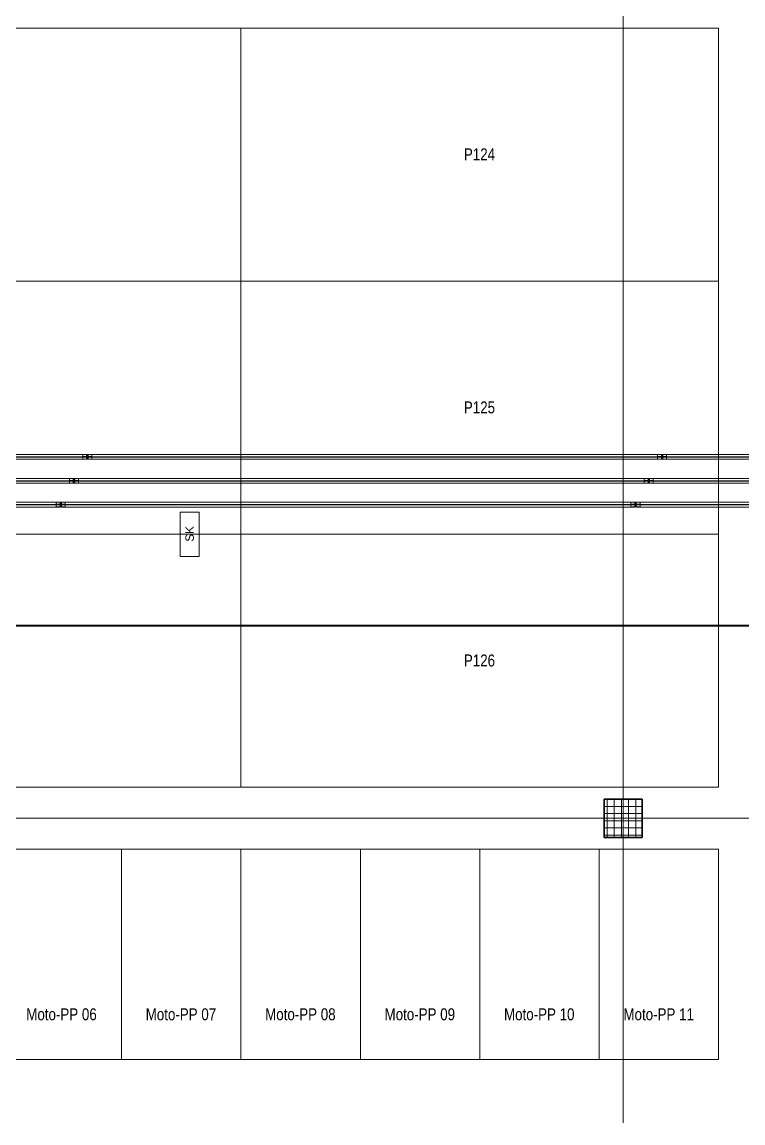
# Model space of a CAD drawing. Extents: x -1907 to 937, y -179 to 966.
# Drawn here: x -1258.1 to -1107.2, y 109.5 to 340 of the extents above; entities that cross this region are included whole.
import ezdxf
from ezdxf.lldxf.tags import DXFTag

# ---------------------------------------------------------------- set-up
doc = ezdxf.new("R2010")
doc.units = 0
doc.layers.get('0').update_dxf_attribs({"lineweight": 13})
for name, color, linetype, lineweight, true_color in [('A-____-MATC-OTLN', 7, 'Strichpunkt - Mittel', 40, 0x0080ff), ('EL01_WAN_Röhre Boden', 7, 'Continuous', 13, 0xff6666), ('EL01_WAN_Schlaufkasten', 1, 'Continuous', 13, 0xff0000)]:
    doc.layers.add(name, color=color, linetype=linetype, lineweight=lineweight, true_color=true_color)
for name, color, linetype, lineweight in [('C-PRKG-____-IDEN', 7, 'Continuous', 5), ('C-PRKG-____-OTLN', 7, 'Continuous', 9), ('S-COLS-____-MCUT', 7, 'Continuous', 35), ('S-COLS-____-OTLN', 7, 'Continuous', 9), ('S-GRID-____-OTLN', 7, 'Continuous', 5)]:
    doc.layers.add(name, color=color, linetype=linetype, lineweight=lineweight)
doc.styles.get("Standard").update_dxf_attribs({"font": 'arial.ttf'})
tags = doc.linetypes.add('_Rasterlinie_', pattern=[0.375, 0.2, -0.05, 0.075, -0.05]).pattern_tags.tags
tags[10:11] = [DXFTag(74, 4), DXFTag(75, 0), DXFTag(340, '0'), DXFTag(46, 1.0), DXFTag(50, 0.0), DXFTag(44, 0.0), DXFTag(45, 0.0)]
tags[8:9] = [DXFTag(74, 4), DXFTag(75, 0), DXFTag(340, '0'), DXFTag(46, 1.0), DXFTag(50, 0.0), DXFTag(44, 0.0), DXFTag(45, 0.0)]
tags[6:7] = [DXFTag(74, 4), DXFTag(75, 0), DXFTag(340, '0'), DXFTag(46, 1.0), DXFTag(50, 0.0), DXFTag(44, 0.0), DXFTag(45, 0.0)]
tags[4:5] = [DXFTag(74, 4), DXFTag(75, 0), DXFTag(340, '0'), DXFTag(46, 1.0), DXFTag(50, 0.0), DXFTag(44, 0.0), DXFTag(45, 0.0)]
tags = doc.linetypes.add('ACAD_ISO03W100', pattern=[30, 12, -18]).pattern_tags.tags
tags[6:7] = [DXFTag(74, 4), DXFTag(75, 0), DXFTag(340, '0'), DXFTag(46, 0.0), DXFTag(50, 0.0), DXFTag(44, 0.0), DXFTag(45, 0.0)]
tags[4:5] = [DXFTag(74, 4), DXFTag(75, 0), DXFTag(340, '0'), DXFTag(46, 0.0), DXFTag(50, 0.0), DXFTag(44, 0.0), DXFTag(45, 0.0)]
tags = doc.linetypes.add('Strichpunkt - Mittel', pattern=[0.35, 0.15, -0.1, 0, -0.1]).pattern_tags.tags
tags[10:11] = [DXFTag(74, 4), DXFTag(75, 0), DXFTag(340, '0'), DXFTag(46, 1.0), DXFTag(50, 0.0), DXFTag(44, 0.0), DXFTag(45, 0.0)]
tags[8:9] = [DXFTag(74, 4), DXFTag(75, 0), DXFTag(340, '0'), DXFTag(46, 1.0), DXFTag(50, 0.0), DXFTag(44, 0.0), DXFTag(45, 0.0)]
tags[6:7] = [DXFTag(74, 4), DXFTag(75, 0), DXFTag(340, '0'), DXFTag(46, 1.0), DXFTag(50, 0.0), DXFTag(44, 0.0), DXFTag(45, 0.0)]
tags[4:5] = [DXFTag(74, 4), DXFTag(75, 0), DXFTag(340, '0'), DXFTag(46, 1.0), DXFTag(50, 0.0), DXFTag(44, 0.0), DXFTag(45, 0.0)]
tags = doc.linetypes.add('STRICHPUNKT2', pattern=[12.7, 6.35, -3.175, 0, -3.175]).pattern_tags.tags
tags[10:11] = [DXFTag(74, 4), DXFTag(75, 0), DXFTag(340, '0'), DXFTag(46, 0.0), DXFTag(50, 0.0), DXFTag(44, 0.0), DXFTag(45, 0.0)]
tags[8:9] = [DXFTag(74, 4), DXFTag(75, 0), DXFTag(340, '0'), DXFTag(46, 0.0), DXFTag(50, 0.0), DXFTag(44, 0.0), DXFTag(45, 0.0)]
tags[6:7] = [DXFTag(74, 4), DXFTag(75, 0), DXFTag(340, '0'), DXFTag(46, 0.0), DXFTag(50, 0.0), DXFTag(44, 0.0), DXFTag(45, 0.0)]
tags[4:5] = [DXFTag(74, 4), DXFTag(75, 0), DXFTag(340, '0'), DXFTag(46, 0.0), DXFTag(50, 0.0), DXFTag(44, 0.0), DXFTag(45, 0.0)]

# ---------------------------------------------------------------- blocks, each defined once
blk = doc.blocks.new('Referenz-A0UJ2810XE', base_point=(-1920.13, -159.41))
at = {"layer": 'A-____-MATC-OTLN', "color": 0, "linetype": 'Strichpunkt - Mittel', "ltscale": 0.4}
blk.add_line((-1898.71, 213.65), (398.87, 213.65), dxfattribs=at)
at = {"layer": 'C-PRKG-____-OTLN', "color": 0, "linetype": 'Continuous', "ltscale": 0.13}
for p, q in [((-1212.26, 338.72), (-1312.26, 338.72)), ((-1212.26, 338.72), (-1312.26, 338.72)), ((-1312.26, 338.72), (-1212.26, 338.72)), ((-1212.26, 338.72), (-1212.26, 285.73)), ((-1112.26, 338.72), (-1212.26, 338.72)), ((-1112.26, 338.72), (-1212.26, 338.72)), ((-1212.26, 338.72), (-1212.26, 285.73)), ((-1212.26, 285.73), (-1212.26, 338.72)), ((-1212.26, 338.72), (-1112.26, 338.72)), ((-1212.26, 338.72), (-1212.26, 338.72)), ((-1212.26, 338.72), (-1212.26, 285.73)), ((-1212.26, 285.73), (-1212.26, 338.72)), ((-1212.26, 338.72), (-1212.26, 285.73)), ((-1212.26, 338.72), (-1212.26, 338.72)), ((-1112.26, 338.72), (-1112.26, 285.73)), ((-1112.26, 285.73), (-1112.26, 338.72)), ((-1112.26, 338.72), (-1112.26, 285.73)), ((-1112.26, 338.72), (-1112.26, 338.72)), ((-1212.26, 285.73), (-1312.26, 285.73)), ((-1212.26, 285.73), (-1312.26, 285.73)), ((-1312.26, 285.73), (-1212.26, 285.73)), ((-1212.26, 285.73), (-1312.26, 285.73)), ((-1312.26, 285.73), (-1212.26, 285.73)), ((-1212.26, 285.73), (-1312.26, 285.73)), ((-1212.26, 285.73), (-1212.26, 232.74)), ((-1112.26, 285.73), (-1212.26, 285.73)), ((-1112.26, 285.73), (-1212.26, 285.73)), ((-1212.26, 285.73), (-1212.26, 232.74)), ((-1212.26, 232.74), (-1212.26, 285.73)), ((-1212.26, 285.73), (-1112.26, 285.73)), ((-1212.26, 285.73), (-1212.26, 285.73)), ((-1112.26, 285.73), (-1212.26, 285.73)), ((-1212.26, 285.73), (-1112.26, 285.73)), ((-1112.26, 285.73), (-1212.26, 285.73)), ((-1212.26, 285.73), (-1212.26, 285.73)), ((-1212.26, 285.73), (-1212.26, 232.74)), ((-1212.26, 232.74), (-1212.26, 285.73)), ((-1212.26, 285.73), (-1212.26, 232.74)), ((-1212.26, 285.73), (-1212.26, 285.73)), ((-1212.26, 285.73), (-1212.26, 285.73)), ((-1112.26, 285.73), (-1112.26, 232.74)), ((-1112.26, 232.74), (-1112.26, 285.73)), ((-1112.26, 285.73), (-1112.26, 232.74)), ((-1112.26, 285.73), (-1112.26, 285.73)), ((-1112.26, 285.73), (-1112.26, 285.73)), ((-1212.26, 232.74), (-1312.26, 232.74)), ((-1212.26, 232.74), (-1312.26, 232.74)), ((-1312.26, 232.74), (-1212.26, 232.74)), ((-1212.26, 232.74), (-1312.26, 232.74)), ((-1312.26, 232.74), (-1212.26, 232.74)), ((-1212.26, 232.74), (-1312.26, 232.74)), ((-1212.26, 232.74), (-1212.26, 179.75)), ((-1112.26, 232.74), (-1212.26, 232.74)), ((-1112.26, 232.74), (-1212.26, 232.74)), ((-1212.26, 232.74), (-1212.26, 179.75)), ((-1212.26, 179.75), (-1212.26, 232.74)), ((-1212.26, 232.74), (-1112.26, 232.74)), ((-1212.26, 232.74), (-1212.26, 232.74)), ((-1112.26, 232.74), (-1212.26, 232.74)), ((-1212.26, 232.74), (-1112.26, 232.74)), ((-1112.26, 232.74), (-1212.26, 232.74)), ((-1212.26, 232.74), (-1212.26, 232.74)), ((-1212.26, 232.74), (-1212.26, 179.75)), ((-1212.26, 179.75), (-1212.26, 232.74)), ((-1212.26, 232.74), (-1212.26, 179.75)), ((-1212.26, 232.74), (-1212.26, 232.74)), ((-1212.26, 232.74), (-1212.26, 232.74)), ((-1112.26, 232.74), (-1112.26, 179.75)), ((-1112.26, 179.75), (-1112.26, 232.74)), ((-1112.26, 232.74), (-1112.26, 179.75)), ((-1112.26, 232.74), (-1112.26, 232.74)), ((-1112.26, 232.74), (-1112.26, 232.74)), ((-1212.26, 179.75), (-1312.26, 179.75)), ((-1312.26, 179.75), (-1212.26, 179.75)), ((-1212.26, 179.75), (-1312.26, 179.75)), ((-1112.26, 179.75), (-1212.26, 179.75)), ((-1212.26, 179.75), (-1112.26, 179.75)), ((-1112.26, 179.75), (-1212.26, 179.75)), ((-1212.26, 179.75), (-1212.26, 179.75)), ((-1212.26, 179.75), (-1212.26, 179.75)), ((-1112.26, 179.75), (-1112.26, 179.75)), ((-1237.26, 166.75), (-1262.26, 166.75)), ((-1237.26, 166.75), (-1262.26, 166.75)), ((-1262.26, 166.75), (-1237.26, 166.75)), ((-1237.26, 166.75), (-1237.26, 122.76)), ((-1212.26, 166.75), (-1237.26, 166.75)), ((-1212.26, 166.75), (-1237.26, 166.75)), ((-1237.26, 166.75), (-1237.26, 122.76)), ((-1237.26, 122.76), (-1237.26, 166.75)), ((-1237.26, 166.75), (-1212.26, 166.75)), ((-1237.26, 166.75), (-1237.26, 166.75)), ((-1237.26, 166.75), (-1237.26, 122.76)), ((-1237.26, 122.76), (-1237.26, 166.75)), ((-1237.26, 166.75), (-1237.26, 122.76)), ((-1237.26, 166.75), (-1237.26, 166.75)), ((-1212.26, 166.75), (-1212.26, 122.76)), ((-1187.26, 166.75), (-1212.26, 166.75)), ((-1187.26, 166.75), (-1212.26, 166.75)), ((-1212.26, 166.75), (-1212.26, 122.76)), ((-1212.26, 122.76), (-1212.26, 166.75)), ((-1212.26, 166.75), (-1187.26, 166.75)), ((-1212.26, 166.75), (-1212.26, 166.75)), ((-1212.26, 166.75), (-1212.26, 122.76)), ((-1212.26, 122.76), (-1212.26, 166.75)), ((-1212.26, 166.75), (-1212.26, 122.76)), ((-1212.26, 166.75), (-1212.26, 166.75)), ((-1187.26, 166.75), (-1187.26, 122.76)), ((-1162.26, 166.75), (-1187.26, 166.75)), ((-1162.26, 166.75), (-1187.26, 166.75)), ((-1187.26, 166.75), (-1187.26, 122.76)), ((-1187.26, 122.76), (-1187.26, 166.75)), ((-1187.26, 166.75), (-1162.26, 166.75)), ((-1187.26, 166.75), (-1187.26, 166.75)), ((-1187.26, 166.75), (-1187.26, 122.76)), ((-1187.26, 122.76), (-1187.26, 166.75)), ((-1187.26, 166.75), (-1187.26, 122.76)), ((-1187.26, 166.75), (-1187.26, 166.75)), ((-1162.26, 166.75), (-1162.26, 122.76)), ((-1137.26, 166.75), (-1162.26, 166.75)), ((-1137.26, 166.75), (-1162.26, 166.75)), ((-1162.26, 166.75), (-1162.26, 122.76)), ((-1162.26, 122.76), (-1162.26, 166.75)), ((-1162.26, 166.75), (-1137.26, 166.75)), ((-1162.26, 166.75), (-1162.26, 166.75)), ((-1162.26, 166.75), (-1162.26, 122.76)), ((-1162.26, 122.76), (-1162.26, 166.75)), ((-1162.26, 166.75), (-1162.26, 122.76)), ((-1162.26, 166.75), (-1162.26, 166.75)), ((-1137.26, 166.75), (-1137.26, 122.76)), ((-1112.26, 166.75), (-1137.26, 166.75)), ((-1112.26, 166.75), (-1137.26, 166.75)), ((-1137.26, 166.75), (-1137.26, 122.76)), ((-1137.26, 122.76), (-1137.26, 166.75)), ((-1137.26, 166.75), (-1112.26, 166.75)), ((-1137.26, 166.75), (-1137.26, 166.75)), ((-1137.26, 166.75), (-1137.26, 122.76)), ((-1137.26, 122.76), (-1137.26, 166.75)), ((-1137.26, 166.75), (-1137.26, 122.76)), ((-1137.26, 166.75), (-1137.26, 166.75)), ((-1112.26, 166.75), (-1112.26, 122.76)), ((-1112.26, 122.76), (-1112.26, 166.75)), ((-1112.26, 166.75), (-1112.26, 122.76)), ((-1112.26, 166.75), (-1112.26, 166.75)), ((-1237.26, 122.76), (-1262.26, 122.76)), ((-1262.26, 122.76), (-1237.26, 122.76)), ((-1237.26, 122.76), (-1262.26, 122.76)), ((-1212.26, 122.76), (-1237.26, 122.76)), ((-1237.26, 122.76), (-1212.26, 122.76)), ((-1212.26, 122.76), (-1237.26, 122.76)), ((-1237.26, 122.76), (-1237.26, 122.76)), ((-1237.26, 122.76), (-1237.26, 122.76)), ((-1187.26, 122.76), (-1212.26, 122.76)), ((-1212.26, 122.76), (-1187.26, 122.76)), ((-1187.26, 122.76), (-1212.26, 122.76)), ((-1212.26, 122.76), (-1212.26, 122.76)), ((-1212.26, 122.76), (-1212.26, 122.76)), ((-1162.26, 122.76), (-1187.26, 122.76)), ((-1187.26, 122.76), (-1162.26, 122.76)), ((-1162.26, 122.76), (-1187.26, 122.76)), ((-1187.26, 122.76), (-1187.26, 122.76)), ((-1187.26, 122.76), (-1187.26, 122.76)), ((-1137.26, 122.76), (-1162.26, 122.76)), ((-1162.26, 122.76), (-1137.26, 122.76)), ((-1137.26, 122.76), (-1162.26, 122.76)), ((-1162.26, 122.76), (-1162.26, 122.76)), ((-1162.26, 122.76), (-1162.26, 122.76)), ((-1112.26, 122.76), (-1137.26, 122.76)), ((-1137.26, 122.76), (-1112.26, 122.76)), ((-1112.26, 122.76), (-1137.26, 122.76)), ((-1137.26, 122.76), (-1137.26, 122.76)), ((-1137.26, 122.76), (-1137.26, 122.76)), ((-1112.26, 122.76), (-1112.26, 122.76))]:
    blk.add_line(p, q, dxfattribs=at)
at = {"layer": 'S-COLS-____-MCUT', "color": 0, "linetype": 'Continuous', "ltscale": 0.35}
for p, q in [((-1128.26, 177.25), (-1136.26, 177.25)), ((-1136.26, 177.25), (-1136.26, 169.25)), ((-1128.26, 169.25), (-1128.26, 177.25)), ((-1136.26, 169.25), (-1128.26, 169.25))]:
    blk.add_line(p, q, dxfattribs=at)
at = {"layer": 'S-COLS-____-OTLN', "color": 0, "linetype": 'Continuous', "ltscale": 0.13}
for p, q in [((-1136.26, 177.22), (-1128.26, 177.22)), ((-1136.26, 175.72), (-1128.26, 175.72)), ((-1135.6, 169.25), (-1135.6, 177.25)), ((-1134.1, 169.25), (-1134.1, 177.25)), ((-1132.6, 169.25), (-1132.6, 177.25)), ((-1131.1, 169.25), (-1131.1, 177.25)), ((-1129.6, 169.25), (-1129.6, 177.25)), ((-1136.26, 174.22), (-1128.26, 174.22)), ((-1136.26, 172.72), (-1128.26, 172.72)), ((-1136.26, 171.22), (-1128.26, 171.22)), ((-1136.26, 169.72), (-1128.26, 169.72))]:
    blk.add_line(p, q, dxfattribs=at)
at = {"layer": 'S-GRID-____-OTLN', "color": 0, "linetype": '_Rasterlinie_', "ltscale": 0.13}
for p, q in [((-1132.26, 109.45), (-1132.26, 950.47)), ((-1873.7, 173.25), (300.93, 173.25))]:
    blk.add_line(p, q, dxfattribs=at)
at = {"layer": 'C-PRKG-____-IDEN', "color": 0, "linetype": 'Continuous', "ltscale": 0.13, "char_height": 2.5, "attachment_point": 1}
for s, insert in [('{\\W0.8;\\fArial;P124}', (-1165.59, 313.53)), ('{\\W0.8;\\fArial;P125}', (-1165.59, 260.54)), ('{\\W0.8;\\fArial;P126}', (-1165.59, 207.55)), ('{\\W0.8;\\fArial;Moto-PP 06}', (-1257.19, 133.46)), ('{\\W0.8;\\fArial;Moto-PP 07}', (-1232.19, 133.46)), ('{\\W0.8;\\fArial;Moto-PP 08}', (-1207.19, 133.46)), ('{\\W0.8;\\fArial;Moto-PP 09}', (-1182.19, 133.46)), ('{\\W0.8;\\fArial;Moto-PP 10}', (-1157.19, 133.46)), ('{\\W0.8;\\fArial;Moto-PP 11}', (-1132.19, 133.46))]:
    blk.add_mtext(s, dxfattribs=dict(at, insert=insert))
blk = doc.blocks.new('Wickelfalzrohr-A0UJ281MXE', base_point=(-1129.52, 238.43))
at = {"color": 0, "linetype": 'ByBlock', "lineweight": -2, "ltscale": 0.13}
for p, q in [((-1009.52, 239.43), (-1129.52, 239.43)), ((-1129.52, 239.14), (-1129.52, 239.43)), ((-1129.52, 238.72), (-1129.52, 239.14)), ((-1129.52, 238.43), (-1129.52, 238.72)), ((-1129.52, 238.43), (-1009.52, 238.43)), ((-1009.52, 239.14), (-1009.52, 239.43)), ((-1009.52, 238.72), (-1009.52, 239.14)), ((-1009.52, 238.43), (-1009.52, 238.72))]:
    blk.add_line(p, q, dxfattribs=at)
at = {"color": 0, "linetype": 'STRICHPUNKT2', "lineweight": 25, "ltscale": 0.25}
blk.add_line((-1129.52, 238.93), (-1009.52, 238.93), dxfattribs=at)
blk = doc.blocks.new('Schlaufkasten Decke (multi)-A0UJ282CXE', base_point=(-1225, 228.1))
at = {"color": 0, "linetype": 'ByBlock', "lineweight": -2, "ltscale": 0.13}
for p, q in [((-1225, 237.38), (-1221, 237.38)), ((-1225, 228.1), (-1225, 237.38)), ((-1221, 237.38), (-1221, 228.1)), ((-1221, 228.1), (-1225, 228.1))]:
    blk.add_line(p, q, dxfattribs=at)
at = {"color": 0, "linetype": 'ByBlock', "lineweight": -2, "ltscale": 0.13, "insert": (-1223.88, 231.16), "char_height": 1.76, "attachment_point": 1, "rotation": 90}
blk.add_mtext('{\\fArial;SK}', dxfattribs=at)
blk = doc.blocks.new('Wickelfalzrohr-A0UJ285SXE', base_point=(-1264.55, 248.43))
at = {"color": 0, "linetype": 'ByBlock', "lineweight": -2, "ltscale": 0.13}
for p, q in [((-1244.55, 249.43), (-1264.55, 249.43)), ((-1264.55, 249.14), (-1264.55, 249.43)), ((-1264.55, 248.72), (-1264.55, 249.14)), ((-1244.55, 249.14), (-1244.55, 249.43)), ((-1244.55, 248.72), (-1244.55, 249.14)), ((-1264.55, 248.43), (-1264.55, 248.72)), ((-1264.55, 248.43), (-1244.55, 248.43)), ((-1244.55, 248.43), (-1244.55, 248.72))]:
    blk.add_line(p, q, dxfattribs=at)
at = {"color": 0, "linetype": 'STRICHPUNKT2', "lineweight": 25, "ltscale": 0.25}
blk.add_line((-1264.55, 248.93), (-1244.55, 248.93), dxfattribs=at)
blk = doc.blocks.new('Wickelfalzrohr-A0UJ289CXE', base_point=(-1244.25, 248.43))
at = {"color": 0, "linetype": 'ByBlock', "lineweight": -2, "ltscale": 0.13}
for p, q in [((-1124.25, 249.43), (-1244.25, 249.43)), ((-1244.25, 249.14), (-1244.25, 249.43)), ((-1244.25, 248.72), (-1244.25, 249.14)), ((-1124.25, 249.14), (-1124.25, 249.43)), ((-1124.25, 248.72), (-1124.25, 249.14)), ((-1244.25, 248.43), (-1244.25, 248.72)), ((-1244.25, 248.43), (-1124.25, 248.43)), ((-1124.25, 248.43), (-1124.25, 248.72))]:
    blk.add_line(p, q, dxfattribs=at)
at = {"color": 0, "linetype": 'STRICHPUNKT2', "lineweight": 25, "ltscale": 0.25}
blk.add_line((-1244.25, 248.93), (-1124.25, 248.93), dxfattribs=at)
blk = doc.blocks.new('Wickelfalzrohr-A0UJ28AKXE', base_point=(-1123.95, 248.43))
at = {"color": 0, "linetype": 'ByBlock', "lineweight": -2, "ltscale": 0.13}
for p, q in [((-1003.95, 249.43), (-1123.95, 249.43)), ((-1123.95, 249.14), (-1123.95, 249.43)), ((-1123.95, 248.72), (-1123.95, 249.14)), ((-1003.95, 249.14), (-1003.95, 249.43)), ((-1003.95, 248.72), (-1003.95, 249.14)), ((-1123.95, 248.43), (-1123.95, 248.72)), ((-1123.95, 248.43), (-1003.95, 248.43)), ((-1003.95, 248.43), (-1003.95, 248.72))]:
    blk.add_line(p, q, dxfattribs=at)
at = {"color": 0, "linetype": 'STRICHPUNKT2', "lineweight": 25, "ltscale": 0.25}
blk.add_line((-1123.95, 248.93), (-1003.95, 248.93), dxfattribs=at)
blk = doc.blocks.new('Steckverbinder-A0UJ28AWXE', base_point=(-1125.05, 248.43))
at = {"color": 0, "linetype": 'ByBlock', "lineweight": -2, "ltscale": 0.13}
for p, q in [((-1123.15, 249.42), (-1125.05, 249.42)), ((-1125.05, 249.13), (-1125.05, 249.42)), ((-1125.05, 248.73), (-1125.05, 249.13)), ((-1124.1, 248.43), (-1124.1, 249.43)), ((-1123.15, 249.13), (-1123.15, 249.42)), ((-1123.15, 248.73), (-1123.15, 249.13)), ((-1125.05, 248.44), (-1125.05, 248.73)), ((-1125.05, 248.44), (-1123.15, 248.44)), ((-1123.15, 248.44), (-1123.15, 248.73))]:
    blk.add_line(p, q, dxfattribs=at)
at = {"color": 0, "linetype": 'STRICHPUNKT2', "lineweight": 25, "ltscale": 0.25}
blk.add_line((-1123.15, 248.93), (-1125.05, 248.93), dxfattribs=at)
blk = doc.blocks.new('Steckverbinder-A0UJ28BKXE', base_point=(-1245.35, 248.43))
at = {"color": 0, "linetype": 'ByBlock', "lineweight": -2, "ltscale": 0.13}
for p, q in [((-1243.45, 249.42), (-1245.35, 249.42)), ((-1245.35, 249.13), (-1245.35, 249.42)), ((-1245.35, 248.73), (-1245.35, 249.13)), ((-1244.4, 248.43), (-1244.4, 249.43)), ((-1243.45, 249.13), (-1243.45, 249.42)), ((-1243.45, 248.73), (-1243.45, 249.13)), ((-1245.35, 248.44), (-1245.35, 248.73)), ((-1245.35, 248.44), (-1243.45, 248.44)), ((-1243.45, 248.44), (-1243.45, 248.73))]:
    blk.add_line(p, q, dxfattribs=at)
at = {"color": 0, "linetype": 'STRICHPUNKT2', "lineweight": 25, "ltscale": 0.25}
blk.add_line((-1243.45, 248.93), (-1245.35, 248.93), dxfattribs=at)
blk = doc.blocks.new('Wickelfalzrohr-A0UJ28GAXE', base_point=(-1247.05, 243.43))
at = {"color": 0, "linetype": 'ByBlock', "lineweight": -2, "ltscale": 0.13}
for p, q in [((-1127.05, 244.43), (-1247.05, 244.43)), ((-1247.05, 244.14), (-1247.05, 244.43)), ((-1127.05, 244.14), (-1127.05, 244.43)), ((-1247.05, 243.72), (-1247.05, 244.14)), ((-1247.05, 243.43), (-1247.05, 243.72)), ((-1247.05, 243.43), (-1127.05, 243.43)), ((-1127.05, 243.72), (-1127.05, 244.14)), ((-1127.05, 243.43), (-1127.05, 243.72))]:
    blk.add_line(p, q, dxfattribs=at)
at = {"color": 0, "linetype": 'STRICHPUNKT2', "lineweight": 25, "ltscale": 0.25}
blk.add_line((-1247.05, 243.93), (-1127.05, 243.93), dxfattribs=at)
blk = doc.blocks.new('Wickelfalzrohr-A0UJ28GCXE', base_point=(-1267.35, 243.43))
at = {"color": 0, "linetype": 'ByBlock', "lineweight": -2, "ltscale": 0.13}
for p, q in [((-1247.35, 244.43), (-1267.35, 244.43)), ((-1267.35, 244.14), (-1267.35, 244.43)), ((-1247.35, 244.14), (-1247.35, 244.43)), ((-1267.35, 243.72), (-1267.35, 244.14)), ((-1267.35, 243.43), (-1267.35, 243.72)), ((-1267.35, 243.43), (-1247.35, 243.43)), ((-1247.35, 243.72), (-1247.35, 244.14)), ((-1247.35, 243.43), (-1247.35, 243.72))]:
    blk.add_line(p, q, dxfattribs=at)
at = {"color": 0, "linetype": 'STRICHPUNKT2', "lineweight": 25, "ltscale": 0.25}
blk.add_line((-1267.35, 243.93), (-1247.35, 243.93), dxfattribs=at)
blk = doc.blocks.new('Steckverbinder-A0UJ28JYXE', base_point=(-1248.15, 243.43))
at = {"color": 0, "linetype": 'ByBlock', "lineweight": -2, "ltscale": 0.13}
for p, q in [((-1246.25, 244.42), (-1248.15, 244.42)), ((-1248.15, 244.13), (-1248.15, 244.42)), ((-1247.2, 243.43), (-1247.2, 244.43)), ((-1246.25, 244.13), (-1246.25, 244.42)), ((-1248.15, 243.73), (-1248.15, 244.13)), ((-1248.15, 243.44), (-1248.15, 243.73)), ((-1248.15, 243.44), (-1246.25, 243.44)), ((-1246.25, 243.73), (-1246.25, 244.13)), ((-1246.25, 243.44), (-1246.25, 243.73))]:
    blk.add_line(p, q, dxfattribs=at)
at = {"color": 0, "linetype": 'STRICHPUNKT2', "lineweight": 25, "ltscale": 0.25}
blk.add_line((-1246.25, 243.93), (-1248.15, 243.93), dxfattribs=at)
blk = doc.blocks.new('Wickelfalzrohr-A0UJ28K4XE', base_point=(-1270.12, 238.43))
at = {"color": 0, "linetype": 'ByBlock', "lineweight": -2, "ltscale": 0.13}
for p, q in [((-1250.12, 239.43), (-1270.12, 239.43)), ((-1270.12, 239.14), (-1270.12, 239.43)), ((-1270.12, 238.72), (-1270.12, 239.14)), ((-1270.12, 238.43), (-1270.12, 238.72)), ((-1270.12, 238.43), (-1250.12, 238.43)), ((-1250.12, 239.14), (-1250.12, 239.43)), ((-1250.12, 238.72), (-1250.12, 239.14)), ((-1250.12, 238.43), (-1250.12, 238.72))]:
    blk.add_line(p, q, dxfattribs=at)
at = {"color": 0, "linetype": 'STRICHPUNKT2', "lineweight": 25, "ltscale": 0.25}
blk.add_line((-1270.12, 238.93), (-1250.12, 238.93), dxfattribs=at)
blk = doc.blocks.new('Steckverbinder-A0UJ28KCXE', base_point=(-1250.92, 238.43))
at = {"color": 0, "linetype": 'ByBlock', "lineweight": -2, "ltscale": 0.13}
for p, q in [((-1249.02, 239.42), (-1250.92, 239.42)), ((-1250.92, 239.13), (-1250.92, 239.42)), ((-1250.92, 238.73), (-1250.92, 239.13)), ((-1250.92, 238.44), (-1250.92, 238.73)), ((-1250.92, 238.44), (-1249.02, 238.44)), ((-1249.97, 238.43), (-1249.97, 239.43)), ((-1249.02, 239.13), (-1249.02, 239.42)), ((-1249.02, 238.73), (-1249.02, 239.13)), ((-1249.02, 238.44), (-1249.02, 238.73))]:
    blk.add_line(p, q, dxfattribs=at)
at = {"color": 0, "linetype": 'STRICHPUNKT2', "lineweight": 25, "ltscale": 0.25}
blk.add_line((-1249.02, 238.93), (-1250.92, 238.93), dxfattribs=at)
blk = doc.blocks.new('Wickelfalzrohr-A0UJ28KUXE', base_point=(-1249.82, 238.43))
at = {"color": 0, "linetype": 'ByBlock', "lineweight": -2, "ltscale": 0.13}
for p, q in [((-1129.82, 239.43), (-1249.82, 239.43)), ((-1249.82, 239.14), (-1249.82, 239.43)), ((-1249.82, 238.72), (-1249.82, 239.14)), ((-1249.82, 238.43), (-1249.82, 238.72)), ((-1249.82, 238.43), (-1129.82, 238.43)), ((-1129.82, 239.14), (-1129.82, 239.43)), ((-1129.82, 238.72), (-1129.82, 239.14)), ((-1129.82, 238.43), (-1129.82, 238.72))]:
    blk.add_line(p, q, dxfattribs=at)
at = {"color": 0, "linetype": 'STRICHPUNKT2', "lineweight": 25, "ltscale": 0.25}
blk.add_line((-1249.82, 238.93), (-1129.82, 238.93), dxfattribs=at)
blk = doc.blocks.new('Steckverbinder-A0UJ28KYXE', base_point=(-1127.85, 243.43))
at = {"color": 0, "linetype": 'ByBlock', "lineweight": -2, "ltscale": 0.13}
for p, q in [((-1125.95, 244.42), (-1127.85, 244.42)), ((-1127.85, 244.13), (-1127.85, 244.42)), ((-1126.9, 243.43), (-1126.9, 244.43)), ((-1125.95, 244.13), (-1125.95, 244.42)), ((-1127.85, 243.73), (-1127.85, 244.13)), ((-1127.85, 243.44), (-1127.85, 243.73)), ((-1127.85, 243.44), (-1125.95, 243.44)), ((-1125.95, 243.73), (-1125.95, 244.13)), ((-1125.95, 243.44), (-1125.95, 243.73))]:
    blk.add_line(p, q, dxfattribs=at)
at = {"color": 0, "linetype": 'STRICHPUNKT2', "lineweight": 25, "ltscale": 0.25}
blk.add_line((-1125.95, 243.93), (-1127.85, 243.93), dxfattribs=at)
blk = doc.blocks.new('Steckverbinder-A0UJ28L4XE', base_point=(-1130.62, 238.43))
at = {"color": 0, "linetype": 'ByBlock', "lineweight": -2, "ltscale": 0.13}
for p, q in [((-1128.72, 239.42), (-1130.62, 239.42)), ((-1130.62, 239.13), (-1130.62, 239.42)), ((-1130.62, 238.73), (-1130.62, 239.13)), ((-1130.62, 238.44), (-1130.62, 238.73)), ((-1130.62, 238.44), (-1128.72, 238.44)), ((-1129.67, 238.43), (-1129.67, 239.43)), ((-1128.72, 239.13), (-1128.72, 239.42)), ((-1128.72, 238.73), (-1128.72, 239.13)), ((-1128.72, 238.44), (-1128.72, 238.73))]:
    blk.add_line(p, q, dxfattribs=at)
at = {"color": 0, "linetype": 'STRICHPUNKT2', "lineweight": 25, "ltscale": 0.25}
blk.add_line((-1128.72, 238.93), (-1130.62, 238.93), dxfattribs=at)
blk = doc.blocks.new('Wickelfalzrohr-A0UJ28L8XE', base_point=(-1126.75, 243.43))
at = {"color": 0, "linetype": 'ByBlock', "lineweight": -2, "ltscale": 0.13}
for p, q in [((-1006.75, 244.43), (-1126.75, 244.43)), ((-1126.75, 244.14), (-1126.75, 244.43)), ((-1006.75, 244.14), (-1006.75, 244.43)), ((-1126.75, 243.72), (-1126.75, 244.14)), ((-1126.75, 243.43), (-1126.75, 243.72)), ((-1126.75, 243.43), (-1006.75, 243.43)), ((-1006.75, 243.72), (-1006.75, 244.14)), ((-1006.75, 243.43), (-1006.75, 243.72))]:
    blk.add_line(p, q, dxfattribs=at)
at = {"color": 0, "linetype": 'STRICHPUNKT2', "lineweight": 25, "ltscale": 0.25}
blk.add_line((-1126.75, 243.93), (-1006.75, 243.93), dxfattribs=at)

msp = doc.modelspace()

# ---------------------------------------------------------------- block references
at = {"color": 9, "lineweight": 25, "ltscale": 0.25, "true_color": 0xc0c0c0}
msp.add_blockref('Referenz-A0UJ2810XE', (-1920.13, -159.41), dxfattribs=at)
at = {"layer": 'EL01_WAN_Röhre Boden', "color": 1, "linetype": 'ACAD_ISO03W100', "ltscale": 0.13, "true_color": 0xff0000}
for name, p in [('Wickelfalzrohr-A0UJ285SXE', (-1264.55, 248.43)), ('Steckverbinder-A0UJ28BKXE', (-1245.35, 248.43)), ('Wickelfalzrohr-A0UJ289CXE', (-1244.25, 248.43)), ('Steckverbinder-A0UJ28AWXE', (-1125.05, 248.43)), ('Wickelfalzrohr-A0UJ28AKXE', (-1123.95, 248.43)), ('Wickelfalzrohr-A0UJ28GCXE', (-1267.35, 243.43)), ('Steckverbinder-A0UJ28JYXE', (-1248.15, 243.43)), ('Wickelfalzrohr-A0UJ28GAXE', (-1247.05, 243.43)), ('Steckverbinder-A0UJ28KYXE', (-1127.85, 243.43)), ('Wickelfalzrohr-A0UJ28L8XE', (-1126.75, 243.43)), ('Wickelfalzrohr-A0UJ28K4XE', (-1270.12, 238.43)), ('Steckverbinder-A0UJ28KCXE', (-1250.92, 238.43)), ('Wickelfalzrohr-A0UJ28KUXE', (-1249.82, 238.43)), ('Steckverbinder-A0UJ28L4XE', (-1130.62, 238.43)), ('Wickelfalzrohr-A0UJ281MXE', (-1129.52, 238.43))]:
    msp.add_blockref(name, p, dxfattribs=at)
at = {"layer": 'EL01_WAN_Schlaufkasten', "ltscale": 0.13}
msp.add_blockref('Schlaufkasten Decke (multi)-A0UJ282CXE', (-1225, 228.1), dxfattribs=at)

doc.saveas('drawing.dxf')
